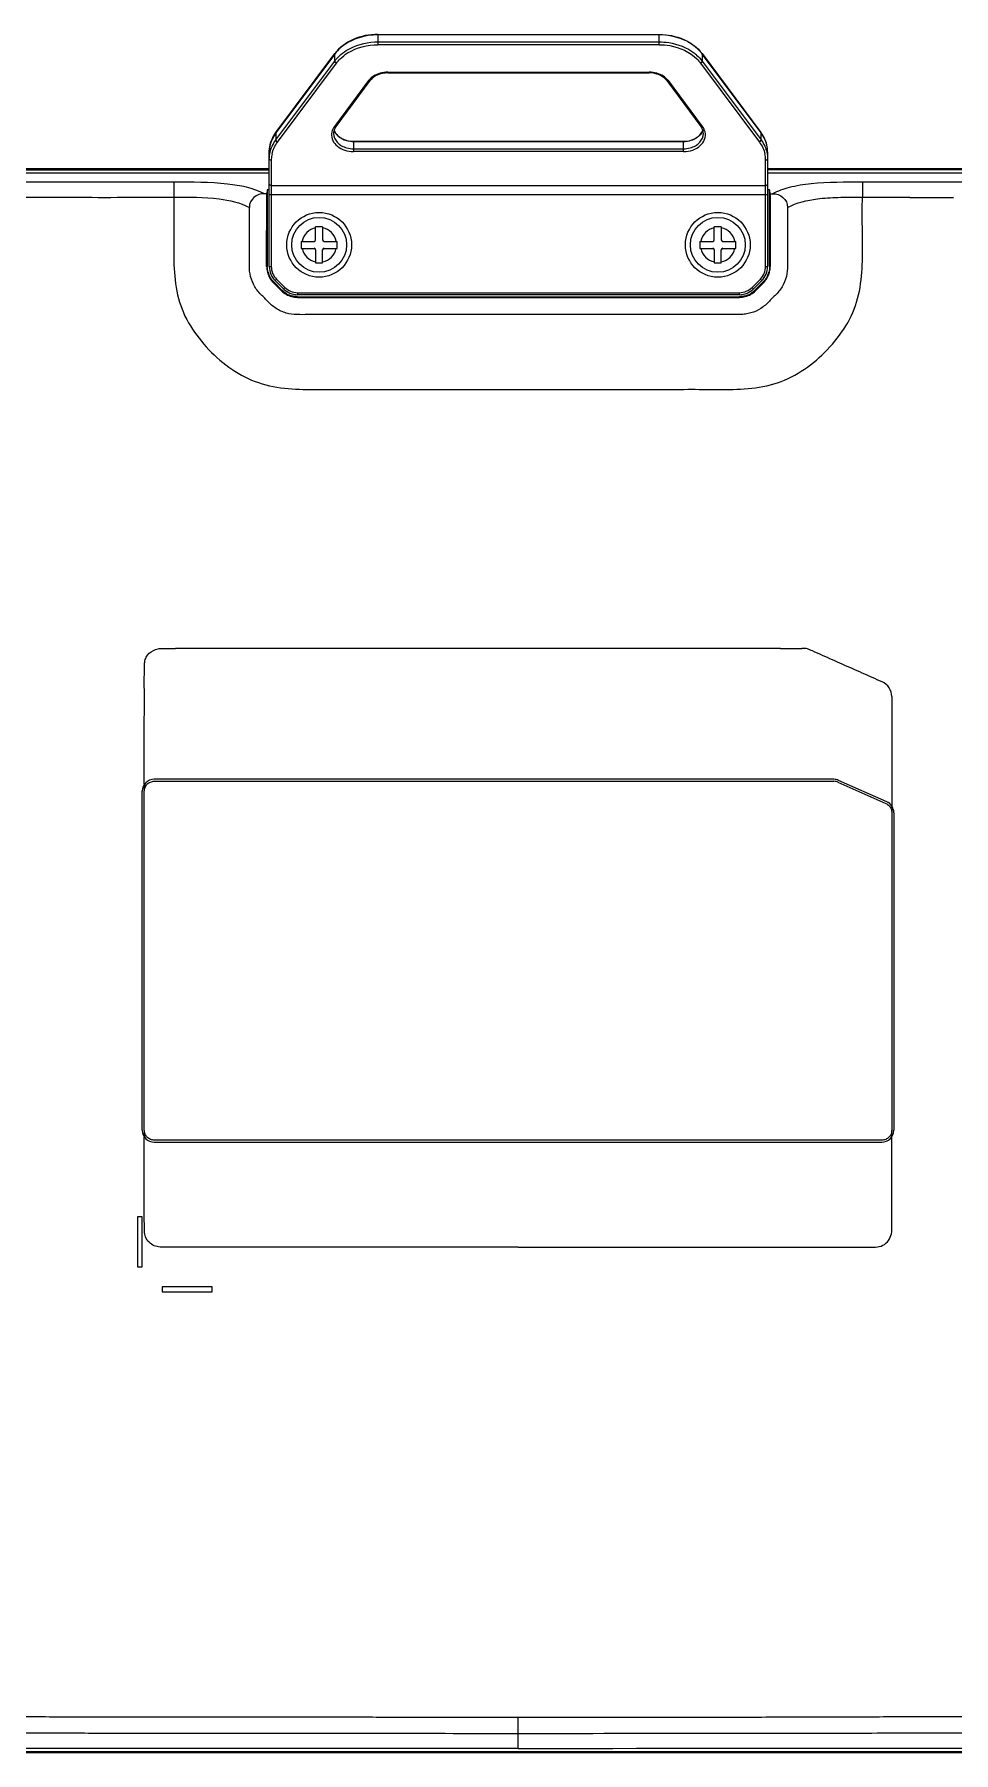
# Model space of a CAD drawing. Header units: millimetres. Extents: x 7426 to 8300, y 123 to 421.
# Drawn here: x 8199.3 to 8222.36, y 320.47 to 363.56 of the extents above; entities that cross this region are included whole.
import ezdxf

# ---------------------------------------------------------------- set-up
doc = ezdxf.new("R2010")
doc.units = ezdxf.units.MM
doc.layers.add('20_ALL_FEATURES', color=7, linetype='Continuous')

msp = doc.modelspace()

# ---------------------------------------------------------------- linework, layer by layer
at = {"layer": '20_ALL_FEATURES', "color": 7, "linetype": 'Continuous'}
for p, q in [((8207.916, 363.56), (8207.916, 363.302)), ((8207.916, 363.56), (8214.966, 363.56)), ((8214.966, 363.549), (8207.916, 363.549)), ((8207.916, 363.372), (8214.966, 363.372)), ((8214.966, 363.302), (8207.916, 363.302)), ((8214.966, 363.302), (8214.966, 363.56)), ((8206.831, 363.066), (8205.356, 361.088)), ((8205.356, 360.912), (8206.831, 362.89)), ((8205.359, 361.099), (8206.834, 363.077)), ((8205.399, 360.86), (8206.874, 362.838)), ((8206.831, 363.066), (8206.834, 363.077)), ((8206.831, 362.89), (8206.831, 363.066)), ((8216.007, 362.838), (8217.483, 360.86)), ((8216.048, 363.077), (8216.051, 363.066)), ((8216.048, 363.077), (8217.523, 361.099)), ((8216.051, 363.066), (8216.051, 362.89)), ((8217.526, 361.088), (8216.051, 363.066)), ((8216.051, 362.89), (8217.526, 360.912)), ((8207.682, 362.4), (8206.825, 361.251)), ((8206.865, 361.253), (8207.722, 362.402)), ((8208.16, 362.612), (8208.16, 362.594)), ((8208.16, 362.612), (8214.722, 362.612)), ((8208.16, 362.594), (8214.722, 362.594)), ((8214.722, 362.594), (8214.722, 362.612)), ((8215.16, 362.402), (8216.017, 361.253)), ((8216.057, 361.251), (8215.2, 362.4)), ((8205.359, 361.099), (8205.356, 361.088)), ((8205.356, 361.088), (8205.356, 360.912)), ((8217.526, 361.088), (8217.523, 361.099)), ((8217.526, 360.912), (8217.526, 361.088)), ((8207.303, 360.879), (8207.303, 360.62)), ((8207.303, 360.879), (8215.579, 360.879)), ((8215.579, 360.868), (8207.303, 360.868)), ((8207.303, 360.691), (8215.579, 360.691)), ((8215.579, 360.62), (8215.579, 360.879)), ((8205.191, 357.74), (8205.191, 360.613)), ((8205.241, 360.404), (8205.241, 357.74)), ((8215.579, 360.62), (8207.303, 360.62)), ((8217.641, 357.74), (8217.641, 360.404)), ((8217.691, 360.613), (8217.691, 357.74)), ((8205.191, 360.188), (8197.614, 360.188)), ((8205.191, 360.158), (8197.621, 360.158)), ((8197.721, 360.084), (8205.191, 360.085)), ((8230.062, 360.16), (8217.691, 360.159)), ((8217.691, 360.086), (8229.574, 360.086)), ((8205.126, 359.563), (8205.069, 359.563)), ((8205.124, 357.74), (8205.126, 359.563)), ((8205.141, 359.661), (8205.141, 357.74)), ((8205.191, 359.661), (8205.141, 359.661)), ((8217.691, 359.533), (8205.191, 359.533)), ((8205.241, 359.774), (8217.641, 359.774)), ((8217.741, 359.661), (8217.691, 359.661)), ((8217.741, 357.74), (8217.741, 359.661)), ((8217.756, 359.563), (8217.758, 357.74)), ((8217.756, 359.563), (8217.776, 359.563)), ((8217.776, 359.563), (8217.814, 359.563)), ((8220.066, 359.474), (8221.258, 359.474)), ((8221.258, 359.473), (8222.356, 359.473)), ((8221.99, 359.473), (8222.356, 359.474)), ((8206.353, 358.408), (8206.353, 358.735)), ((8206.528, 358.735), (8206.353, 358.735)), ((8206.528, 358.735), (8206.528, 358.408)), ((8216.353, 358.408), (8216.353, 358.735)), ((8216.528, 358.735), (8216.353, 358.735)), ((8216.528, 358.735), (8216.528, 358.408)), ((8205.988, 358.37), (8205.988, 358.195)), ((8205.988, 358.37), (8206.316, 358.37)), ((8205.988, 358.195), (8206.316, 358.195)), ((8206.353, 358.158), (8206.353, 357.83)), ((8206.528, 357.83), (8206.528, 358.158)), ((8206.566, 358.37), (8206.893, 358.37)), ((8206.566, 358.195), (8206.893, 358.195)), ((8206.893, 358.195), (8206.893, 358.37)), ((8215.988, 358.37), (8215.988, 358.195)), ((8215.988, 358.37), (8216.316, 358.37)), ((8215.988, 358.195), (8216.316, 358.195)), ((8216.353, 358.158), (8216.353, 357.83)), ((8216.528, 357.83), (8216.528, 358.158)), ((8216.566, 358.37), (8216.893, 358.37)), ((8216.566, 358.195), (8216.893, 358.195)), ((8216.893, 358.195), (8216.893, 358.37)), ((8205.141, 357.74), (8205.124, 357.74)), ((8205.191, 357.74), (8205.241, 357.74)), ((8206.353, 357.83), (8206.528, 357.83)), ((8216.353, 357.83), (8216.528, 357.83)), ((8217.641, 357.74), (8217.691, 357.74)), ((8217.758, 357.74), (8217.741, 357.74)), ((8205.302, 357.351), (8205.29, 357.339)), ((8205.29, 357.339), (8205.497, 357.132)), ((8205.509, 357.144), (8205.302, 357.351)), ((8205.373, 357.422), (8205.337, 357.387)), ((8205.545, 357.179), (8205.337, 357.387)), ((8205.58, 357.215), (8205.373, 357.422)), ((8205.545, 357.179), (8205.58, 357.215)), ((8217.509, 357.422), (8217.302, 357.215)), ((8217.302, 357.215), (8217.337, 357.179)), ((8217.545, 357.387), (8217.337, 357.179)), ((8217.58, 357.351), (8217.373, 357.144)), ((8217.385, 357.132), (8217.592, 357.339)), ((8217.545, 357.387), (8217.509, 357.422)), ((8217.58, 357.351), (8217.592, 357.339)), ((8205.509, 357.144), (8205.497, 357.132)), ((8205.898, 357.083), (8205.898, 357.033)), ((8205.898, 357.083), (8216.984, 357.083)), ((8216.984, 357.033), (8205.898, 357.033)), ((8205.898, 356.983), (8205.898, 356.966)), ((8205.898, 356.983), (8216.984, 356.983)), ((8205.898, 356.966), (8216.984, 356.966)), ((8216.984, 357.033), (8216.984, 357.083)), ((8216.984, 356.983), (8216.984, 356.966)), ((8217.373, 357.144), (8217.385, 357.132)), ((8218.015, 348.16), (8202.841, 348.16)), ((8218.015, 348.16), (8218.552, 348.159)), ((8220.806, 346.956), (8220.806, 336.081)), ((8202.057, 344.653), (8202.057, 344.699)), ((8219.35, 344.88), (8202.306, 344.88)), ((8202.306, 344.832), (8219.35, 344.832)), ((8219.451, 344.81), (8220.658, 344.273)), ((8220.678, 344.317), (8219.472, 344.854)), ((8202.006, 336.08), (8202.006, 344.58)), ((8202.056, 336.081), (8202.056, 344.582)), ((8220.856, 344.043), (8220.856, 336.08)), ((8220.806, 335.914), (8220.806, 336.081)), ((8220.556, 335.832), (8202.306, 335.832)), ((8202.306, 335.78), (8220.556, 335.78)), ((8201.881, 333.905), (8201.881, 332.655)), ((8202.006, 333.905), (8201.881, 333.905)), ((8202.006, 332.655), (8202.006, 333.905)), ((8201.881, 332.655), (8202.006, 332.655)), ((8202.506, 332.155), (8202.506, 332.03)), ((8203.756, 332.155), (8202.506, 332.155)), ((8202.506, 332.03), (8203.756, 332.03)), ((8203.756, 332.03), (8203.756, 332.155)), ((8211.431, 320.957), (8211.43, 321.355)), ((8211.431, 320.572), (8211.431, 320.957)), ((8185.769, 320.474), (8231.478, 320.473)), ((8185.798, 320.502), (8211.431, 320.5)), ((8211.431, 320.5), (8231.477, 320.5))]:
    msp.add_line(p, q, dxfattribs=at)
msp.add_lwpolyline([(8220.066, 359.477), (8220.465, 359.475), (8220.862, 359.474), (8221.258, 359.473)], dxfattribs=at)
for centre, radius in [((8206.441, 358.283), 0.812), ((8206.441, 358.283), 0.688), ((8216.441, 358.283), 0.812), ((8216.441, 358.283), 0.688)]:
    msp.add_circle(centre, radius, dxfattribs=at)
for centre, radius, start, end in [((8207.574, 362.512), 0.926, 142.6804, 143.2786), ((8215.308, 362.512), 0.926, 36.7215, 37.3197), ((8208.015, 362.151), 0.416, 139.1607, 143.2544), ((8214.867, 362.151), 0.416, 36.7457, 40.8393), ((8207.079, 361.041), 0.326, 167.3951, 174.2779), ((8207.12, 361.257), 0.318, 197.0486, 203.5155), ((8207.137, 361.264), 0.337, 203.5278, 210.4148), ((8207.156, 361.276), 0.359, 210.4205, 217.1788), ((8205.956, 360.403), 0.715, 167.1385, 177.8241), ((8205.943, 360.404), 0.702, 177.8609, 179.9991), ((8216.926, 360.403), 0.715, 2.1761, 12.8617), ((8216.939, 360.404), 0.702, 0.0011, 2.1394), ((8214.086, 358.195), 9.064, 170.8975, 171.3179), ((8213.73, 358.251), 8.704, 170.6805, 170.8926), ((8209.145, 358.251), 8.711, 9.1014, 9.3142), ((8208.787, 358.194), 9.074, 8.6798, 9.0987), ((8206.441, 358.283), 0.438, 101.5606, 168.463), ((8206.441, 358.283), 0.438, 11.537, 78.4394), ((8216.441, 358.283), 0.438, 101.5606, 168.463), ((8216.441, 358.283), 0.438, 11.537, 78.4394), ((8206.441, 358.283), 0.438, 191.5606, 258.463), ((8206.316, 358.408), 0.0375, 270, 0), ((8206.316, 358.158), 0.0375, 0, 90), ((8206.566, 358.408), 0.0375, 180, 270), ((8206.441, 358.283), 0.438, 281.537, 348.4394), ((8206.566, 358.158), 0.0375, 90, 180), ((8216.441, 358.283), 0.438, 191.5606, 258.463), ((8216.316, 358.408), 0.0375, 270, 0), ((8216.316, 358.158), 0.0375, 0, 90), ((8216.566, 358.408), 0.0375, 180, 270), ((8216.441, 358.283), 0.438, 281.537, 348.4394), ((8216.566, 358.158), 0.0375, 90, 180), ((8205.691, 357.74), 0.5, 180, 225), ((8205.691, 357.74), 0.45, 180, 225), ((8217.191, 357.74), 0.45, 315, 0), ((8217.191, 357.74), 0.5, 315, 0), ((8205.694, 357.741), 0.57, 194.9264, 210.0067), ((8205.694, 357.741), 0.553, 195.0553, 209.9465), ((8205.898, 357.533), 0.45, 225, 270), ((8216.984, 357.533), 0.45, 270, 315), ((8217.188, 357.741), 0.553, 330.0553, 344.9465), ((8217.188, 357.741), 0.57, 329.9951, 345.0754), ((8205.898, 357.533), 0.5, 225, 270), ((8205.899, 357.535), 0.57, 239.9456, 255.0305), ((8205.899, 357.536), 0.553, 240.057, 254.9474), ((8216.984, 357.533), 0.5, 270, 315), ((8216.983, 357.536), 0.553, 285.057, 299.9474), ((8216.983, 357.535), 0.57, 284.9738, 300.0588), ((8202.306, 344.58), 0.3, 90, 180), ((8213.731, 344.767), 11.674, 180.1029, 180.3337), ((8219.35, 344.58), 0.3, 66.009, 90), ((8219.349, 344.58), 0.251, 74.0376, 89.9624), ((8219.349, 344.581), 0.25, 66.0061, 73.9939), ((8220.556, 344.043), 0.3, 0, 66), ((8202.306, 336.08), 0.3, 180, 270), ((8220.556, 336.08), 0.3, 270, 0)]:
    msp.add_arc(centre, radius, start, end, dxfattribs=at)
for points, knots in [([(8207.916, 363.56), (8207.704, 363.56), (8207.294, 363.483), (8206.95, 363.232), (8206.834, 363.077)], [0, 0, 0, 0, 0.523609, 1, 1, 1, 1]), ([(8207.03, 363.266), (8207.011, 363.252), (8206.941, 363.194), (8206.878, 363.128), (8206.837, 363.074)], [0, 0, 0, 0, 0.256886, 1, 1, 1, 1]), ([(8206.966, 362.943), (8207.023, 363), (8207.296, 363.213), (8207.654, 363.302), (8207.916, 363.302)], [0, 0, 0, 0, 0.235761, 1, 1, 1, 1]), ([(8207.916, 363.549), (8207.835, 363.549), (8207.522, 363.526), (8207.213, 363.407), (8207.03, 363.266)], [0, 0, 0, 0, 0.261247, 1, 1, 1, 1]), ([(8207.03, 363.089), (8207.089, 363.135), (8207.355, 363.302), (8207.678, 363.372), (8207.916, 363.372)], [0, 0, 0, 0, 0.238808, 1, 1, 1, 1]), ([(8214.966, 363.56), (8215.178, 363.56), (8215.588, 363.483), (8215.932, 363.232), (8216.048, 363.077)], [0, 0, 0, 0, 0.523608, 1, 1, 1, 1]), ([(8215.852, 363.266), (8215.793, 363.312), (8215.526, 363.479), (8215.204, 363.549), (8214.966, 363.549)], [0, 0, 0, 0, 0.238809, 1, 1, 1, 1]), ([(8214.966, 363.372), (8215.047, 363.372), (8215.36, 363.349), (8215.669, 363.231), (8215.852, 363.089)], [0, 0, 0, 0, 0.261247, 1, 1, 1, 1]), ([(8214.966, 363.302), (8215.057, 363.302), (8215.398, 363.273), (8215.737, 363.121), (8215.916, 362.943)], [0, 0, 0, 0, 0.265088, 1, 1, 1, 1]), ([(8216.045, 363.074), (8216.032, 363.092), (8215.974, 363.162), (8215.907, 363.224), (8215.852, 363.266)], [0, 0, 0, 0, 0.243544, 1, 1, 1, 1]), ([(8206.831, 362.89), (8206.845, 362.908), (8206.904, 362.981), (8206.973, 363.046), (8207.03, 363.089)], [0, 0, 0, 0, 0.243298, 1, 1, 1, 1]), ([(8206.874, 362.838), (8206.858, 362.846), (8206.838, 362.862), (8206.831, 362.885), (8206.831, 362.89)], [0, 0, 0, 0, 0.795167, 1, 1, 1, 1]), ([(8215.852, 363.089), (8215.872, 363.074), (8215.944, 363.015), (8216.009, 362.945), (8216.051, 362.89)], [0, 0, 0, 0, 0.257171, 1, 1, 1, 1]), ([(8216.051, 362.89), (8216.051, 362.885), (8216.044, 362.862), (8216.024, 362.846), (8216.007, 362.838)], [0, 0, 0, 0, 0.204833, 1, 1, 1, 1]), ([(8207.722, 362.402), (8207.717, 362.394), (8207.699, 362.393), (8207.686, 362.398), (8207.682, 362.4)], [0, 0, 0, 0, 0.681601, 1, 1, 1, 1]), ([(8208.16, 362.594), (8208.115, 362.594), (8207.955, 362.579), (8207.793, 362.497), (8207.722, 362.402)], [0, 0, 0, 0, 0.272989, 1, 1, 1, 1]), ([(8215.16, 362.402), (8215.138, 362.432), (8215.02, 362.547), (8214.848, 362.594), (8214.722, 362.594)], [0, 0, 0, 0, 0.227543, 1, 1, 1, 1]), ([(8215.2, 362.4), (8215.196, 362.398), (8215.183, 362.393), (8215.165, 362.394), (8215.16, 362.402)], [0, 0, 0, 0, 0.318399, 1, 1, 1, 1]), ([(8205.191, 360.613), (8205.191, 360.656), (8205.205, 360.829), (8205.281, 360.995), (8205.359, 361.099)], [0, 0, 0, 0, 0.245824, 1, 1, 1, 1]), ([(8205.356, 361.088), (8205.329, 361.053), (8205.238, 360.911), (8205.191, 360.738), (8205.191, 360.613)], [0, 0, 0, 0, 0.260648, 1, 1, 1, 1]), ([(8206.754, 361.074), (8206.748, 361.016), (8206.771, 360.891), (8206.896, 360.74), (8207.083, 360.643), (8207.228, 360.62), (8207.303, 360.62)], [0, 0, 0, 0, 0.218585, 0.455381, 0.718665, 1, 1, 1, 1]), ([(8206.865, 361.253), (8206.855, 361.239), (8206.82, 361.186), (8206.803, 361.121), (8206.803, 361.074)], [0, 0, 0, 0, 0.264325, 1, 1, 1, 1]), ([(8206.803, 361.074), (8206.803, 360.995), (8206.882, 360.822), (8207.043, 360.739), (8207.132, 360.714)], [0, 0, 0, 0, 0.461892, 1, 1, 1, 1]), ([(8206.825, 361.251), (8206.829, 361.249), (8206.842, 361.244), (8206.859, 361.245), (8206.865, 361.253)], [0, 0, 0, 0, 0.318399, 1, 1, 1, 1]), ([(8206.842, 361.107), (8206.848, 361.096), (8206.878, 361.051), (8206.917, 361.012), (8206.95, 360.988)], [0, 0, 0, 0, 0.238441, 1, 1, 1, 1]), ([(8215.579, 360.62), (8215.658, 360.62), (8215.81, 360.645), (8216.003, 360.753), (8216.126, 360.92), (8216.135, 361.053), (8216.122, 361.113)], [0, 0, 0, 0, 0.283017, 0.546019, 0.780954, 1, 1, 1, 1]), ([(8215.75, 360.714), (8215.839, 360.739), (8216, 360.822), (8216.079, 360.995), (8216.079, 361.074)], [0, 0, 0, 0, 0.538108, 1, 1, 1, 1]), ([(8215.932, 360.988), (8215.943, 360.996), (8215.985, 361.03), (8216.021, 361.073), (8216.04, 361.107)], [0, 0, 0, 0, 0.263244, 1, 1, 1, 1]), ([(8216.079, 361.074), (8216.079, 361.121), (8216.062, 361.186), (8216.027, 361.239), (8216.017, 361.253)], [0, 0, 0, 0, 0.735674, 1, 1, 1, 1]), ([(8216.017, 361.253), (8216.022, 361.245), (8216.04, 361.244), (8216.053, 361.249), (8216.057, 361.251)], [0, 0, 0, 0, 0.681601, 1, 1, 1, 1]), ([(8217.691, 360.613), (8217.691, 360.656), (8217.677, 360.829), (8217.601, 360.995), (8217.523, 361.099)], [0, 0, 0, 0, 0.245824, 1, 1, 1, 1]), ([(8217.691, 360.613), (8217.691, 360.655), (8217.677, 360.824), (8217.603, 360.986), (8217.526, 361.088)], [0, 0, 0, 0, 0.244858, 1, 1, 1, 1]), ([(8205.356, 360.912), (8205.356, 360.907), (8205.362, 360.884), (8205.382, 360.868), (8205.399, 360.86)], [0, 0, 0, 0, 0.204833, 1, 1, 1, 1]), ([(8207.132, 360.891), (8207.105, 360.898), (8207.006, 360.933), (8206.916, 360.997), (8206.87, 361.058)], [0, 0, 0, 0, 0.266805, 1, 1, 1, 1]), ([(8206.95, 360.988), (8206.974, 360.97), (8207.081, 360.906), (8207.208, 360.879), (8207.303, 360.879)], [0, 0, 0, 0, 0.236808, 1, 1, 1, 1]), ([(8216.012, 361.058), (8215.989, 361.029), (8215.873, 360.915), (8215.703, 360.868), (8215.579, 360.868)], [0, 0, 0, 0, 0.23244, 1, 1, 1, 1]), ([(8215.579, 360.879), (8215.612, 360.879), (8215.735, 360.888), (8215.858, 360.933), (8215.932, 360.988)], [0, 0, 0, 0, 0.261838, 1, 1, 1, 1]), ([(8217.483, 360.86), (8217.5, 360.868), (8217.52, 360.884), (8217.526, 360.907), (8217.526, 360.912)], [0, 0, 0, 0, 0.795167, 1, 1, 1, 1]), ([(8205.241, 360.404), (8205.235, 360.404), (8205.215, 360.406), (8205.191, 360.422), (8205.191, 360.437)], [0, 0, 0, 0, 0.310193, 1, 1, 1, 1]), ([(8217.691, 360.437), (8217.691, 360.422), (8217.667, 360.406), (8217.647, 360.404), (8217.641, 360.404)], [0, 0, 0, 0, 0.689807, 1, 1, 1, 1]), ([(8202.796, 359.853), (8201.945, 359.851), (8200.244, 359.85), (8198.543, 359.853), (8197.693, 359.845)], [0, 0, 0, 0, 0.500063, 1, 1, 1, 1]), ([(8205.069, 359.563), (8204.786, 359.708), (8204.011, 359.856), (8203.247, 359.854), (8202.796, 359.853)], [0, 0, 0, 0, 0.413657, 1, 1, 1, 1]), ([(8202.796, 359.853), (8202.796, 359.838), (8202.797, 359.712), (8202.797, 359.587), (8202.797, 359.477)], [0, 0, 0, 0, 0.12491, 1, 1, 1, 1]), ([(8205.191, 359.806), (8205.191, 359.792), (8205.215, 359.776), (8205.235, 359.774), (8205.241, 359.774)], [0, 0, 0, 0, 0.689807, 1, 1, 1, 1]), ([(8217.641, 359.774), (8217.647, 359.774), (8217.667, 359.776), (8217.691, 359.792), (8217.691, 359.806)], [0, 0, 0, 0, 0.310193, 1, 1, 1, 1]), ([(8220.067, 359.853), (8219.639, 359.854), (8219.022, 359.853), (8218.263, 359.745), (8217.947, 359.627), (8217.814, 359.563)], [0, 0, 0, 0, 0.561053, 0.807417, 1, 1, 1, 1]), ([(8220.067, 359.853), (8220.067, 359.838), (8220.066, 359.712), (8220.066, 359.587), (8220.066, 359.477)], [0, 0, 0, 0, 0.125108, 1, 1, 1, 1]), ([(8232.107, 353.651), (8232.106, 353.836), (8232.085, 354.206), (8232.026, 354.937), (8231.914, 355.824), (8231.707, 356.826), (8231.336, 357.693), (8230.83, 358.382), (8230.233, 358.909), (8229.553, 359.32), (8228.742, 359.612), (8227.787, 359.766), (8226.731, 359.825), (8225.629, 359.842), (8224.147, 359.854), (8222.292, 359.853), (8220.809, 359.852), (8220.067, 359.853)], [0, 0, 0, 0, 0.034458, 0.068813, 0.1366, 0.200914, 0.258874, 0.310677, 0.35881, 0.406257, 0.457811, 0.518445, 0.585725, 0.654616, 0.723674, 0.861836, 1, 1, 1, 1]), ([(8197.756, 359.469), (8198.594, 359.48), (8200.274, 359.472), (8201.955, 359.474), (8202.797, 359.477)], [0, 0, 0, 0, 0.498881, 1, 1, 1, 1]), ([(8202.797, 359.477), (8202.797, 359.226), (8202.8, 358.723), (8202.787, 357.969), (8202.823, 357.213), (8203.042, 356.48), (8203.469, 355.849), (8204.006, 355.315), (8204.643, 354.895), (8205.379, 354.686), (8206.01, 354.653), (8206.514, 354.659), (8207.018, 354.659), (8207.649, 354.658), (8208.658, 354.658), (8209.919, 354.658), (8211.432, 354.658), (8212.945, 354.658), (8214.206, 354.659), (8215.214, 354.657), (8215.971, 354.662), (8216.727, 354.65), (8217.484, 354.682), (8218.22, 354.895), (8218.858, 355.313), (8219.392, 355.85), (8219.821, 356.48), (8220.04, 357.213), (8220.076, 357.969), (8220.063, 358.722), (8220.066, 359.226), (8220.066, 359.477)], [0, 0, 0, 0, 0.031208, 0.06243, 0.093627, 0.12477, 0.155949, 0.187184, 0.218383, 0.249598, 0.280864, 0.296516, 0.312168, 0.343473, 0.374778, 0.437388, 0.499999, 0.56261, 0.625218, 0.656524, 0.687815, 0.71914, 0.750384, 0.781614, 0.812819, 0.844053, 0.87523, 0.906373, 0.93757, 0.968791, 1, 1, 1, 1]), ([(8202.797, 359.477), (8203.175, 359.478), (8203.817, 359.488), (8204.456, 359.341), (8204.691, 359.222)], [0, 0, 0, 0, 0.589874, 1, 1, 1, 1]), ([(8205.069, 359.563), (8204.977, 359.565), (8204.783, 359.505), (8204.689, 359.314), (8204.691, 359.222)], [0, 0, 0, 0, 0.502767, 1, 1, 1, 1]), ([(8217.814, 359.563), (8217.907, 359.565), (8218.1, 359.504), (8218.193, 359.313), (8218.191, 359.222)], [0, 0, 0, 0, 0.502636, 1, 1, 1, 1]), ([(8218.191, 359.222), (8218.421, 359.341), (8218.852, 359.443), (8219.485, 359.478), (8219.862, 359.478), (8220.066, 359.477)], [0, 0, 0, 0, 0.40805, 0.67921, 1, 1, 1, 1]), ([(8218.191, 359.222), (8218.191, 359.037), (8218.191, 358.759), (8218.191, 358.389), (8218.19, 358.111), (8218.191, 357.834), (8218.191, 357.554), (8218.111, 357.333), (8218.019, 357.172), (8217.931, 357.064), (8217.831, 356.968), (8217.734, 356.868), (8217.635, 356.77), (8217.487, 356.659), (8217.316, 356.582), (8217.135, 356.541), (8216.95, 356.53), (8216.718, 356.534), (8216.441, 356.532), (8216.163, 356.533), (8215.792, 356.533), (8215.33, 356.533), (8214.774, 356.533), (8214.218, 356.533), (8213.107, 356.533), (8211.441, 356.533), (8209.774, 356.533), (8208.663, 356.533), (8208.107, 356.533), (8207.552, 356.533), (8207.089, 356.533), (8206.719, 356.533), (8206.441, 356.533), (8206.163, 356.534), (8205.886, 356.528), (8205.653, 356.551), (8205.481, 356.621), (8205.358, 356.687), (8205.246, 356.77), (8205.148, 356.868), (8205.051, 356.968), (8204.951, 357.064), (8204.862, 357.172), (8204.771, 357.333), (8204.691, 357.555), (8204.691, 357.834), (8204.692, 358.111), (8204.691, 358.389), (8204.691, 358.759), (8204.691, 359.037), (8204.691, 359.222)], [0, 0, 0, 0, 0.031257, 0.046889, 0.062509, 0.078143, 0.093731, 0.109342, 0.117151, 0.124959, 0.132768, 0.140594, 0.148403, 0.156196, 0.171792, 0.179598, 0.187404, 0.203034, 0.218662, 0.234292, 0.249921, 0.28118, 0.312438, 0.343697, 0.374956, 0.499989, 0.625022, 0.656281, 0.687539, 0.718798, 0.750056, 0.765684, 0.781316, 0.796924, 0.812579, 0.828117, 0.835971, 0.843795, 0.851602, 0.859408, 0.86723, 0.875041, 0.882848, 0.890658, 0.906269, 0.921858, 0.937493, 0.953112, 0.968743, 1, 1, 1, 1]), ([(8202.056, 344.746), (8202.056, 344.913), (8202.056, 345.248), (8202.056, 345.75), (8202.056, 346.252), (8202.057, 346.67), (8202.057, 347.005), (8202.056, 347.256), (8202.056, 347.465), (8202.059, 347.632), (8202.055, 347.758), (8202.073, 347.884), (8202.154, 348.033), (8202.297, 348.139), (8202.464, 348.165), (8202.632, 348.156), (8202.757, 348.161), (8202.841, 348.16)], [0, 0, 0, 0, 0.125046, 0.250087, 0.375124, 0.500156, 0.56267, 0.62518, 0.687645, 0.718907, 0.750387, 0.781477, 0.812859, 0.874946, 0.906114, 0.937482, 1, 1, 1, 1]), ([(8220.563, 347.322), (8220.396, 347.396), (8220.147, 347.507), (8219.814, 347.655), (8219.564, 347.766), (8219.315, 347.877), (8219.066, 347.989), (8218.857, 348.082), (8218.691, 348.154), (8218.596, 348.17), (8218.552, 348.159)], [0, 0, 0, 0, 0.250016, 0.375024, 0.500032, 0.625039, 0.750042, 0.875001, 0.937522, 1, 1, 1, 1]), ([(8220.806, 346.956), (8220.803, 347.032), (8220.757, 347.186), (8220.633, 347.293), (8220.563, 347.322)], [0, 0, 0, 0, 0.500515, 1, 1, 1, 1]), ([(8211.431, 333.147), (8211.93, 333.147), (8212.926, 333.148), (8214.171, 333.147), (8215.168, 333.147), (8215.915, 333.147), (8216.662, 333.148), (8217.409, 333.148), (8218.032, 333.148), (8218.53, 333.147), (8218.904, 333.147), (8219.277, 333.147), (8219.589, 333.147), (8219.838, 333.148), (8220.025, 333.148), (8220.212, 333.15), (8220.398, 333.146), (8220.587, 333.179), (8220.736, 333.306), (8220.806, 333.485), (8220.808, 333.673), (8220.806, 333.859), (8220.807, 334.109), (8220.806, 334.42), (8220.806, 334.794), (8220.806, 335.167), (8220.806, 335.541), (8220.806, 335.79), (8220.806, 335.914)], [0, 0, 0, 0, 0.125011, 0.250023, 0.312529, 0.375034, 0.43754, 0.500046, 0.562552, 0.593805, 0.625057, 0.65631, 0.687563, 0.703189, 0.718816, 0.734442, 0.750078, 0.765664, 0.781289, 0.796861, 0.81248, 0.828113, 0.843736, 0.874989, 0.906242, 0.937494, 0.968747, 1, 1, 1, 1]), ([(8211.431, 333.147), (8210.602, 333.147), (8209.359, 333.147), (8207.701, 333.147), (8206.664, 333.148), (8205.835, 333.148), (8205.213, 333.148), (8204.592, 333.147), (8203.97, 333.147), (8203.452, 333.147), (8203.089, 333.148), (8202.882, 333.148), (8202.726, 333.15), (8202.571, 333.147), (8202.415, 333.147), (8202.263, 333.193), (8202.14, 333.296), (8202.065, 333.438), (8202.056, 333.595), (8202.057, 333.75), (8202.056, 333.854), (8202.056, 333.905)], [0, 0, 0, 0, 0.25, 0.375, 0.5, 0.5625, 0.625, 0.6875, 0.75, 0.8125, 0.84375, 0.859375, 0.875, 0.890626, 0.906253, 0.921834, 0.937541, 0.953125, 0.968754, 0.984375, 1, 1, 1, 1]), ([(8211.43, 321.355), (8210.376, 321.354), (8208.796, 321.355), (8206.689, 321.362), (8205.109, 321.365), (8203.528, 321.363), (8201.948, 321.361), (8200.368, 321.362), (8199.051, 321.37), (8197.998, 321.381), (8197.209, 321.39), (8196.428, 321.42), (8195.677, 321.519), (8194.996, 321.732), (8194.274, 322.226), (8193.836, 322.997), (8193.586, 323.842), (8193.409, 324.818), (8193.347, 326.107), (8193.341, 327.674), (8193.335, 328.726), (8193.328, 329.252)], [0, 0, 0, 0, 0.1291, 0.19365, 0.2582, 0.32275, 0.3873, 0.45185, 0.5164, 0.548673, 0.580927, 0.61305, 0.64442, 0.673586, 0.699587, 0.749826, 0.777827, 0.807812, 0.871115, 0.93552, 1, 1, 1, 1]), ([(8229.555, 329.253), (8229.55, 328.709), (8229.56, 327.626), (8229.557, 326.277), (8229.508, 325.217), (8229.435, 324.458), (8229.307, 323.751), (8229.1, 323.122), (8228.828, 322.581), (8228.481, 322.128), (8228.016, 321.793), (8227.441, 321.577), (8226.773, 321.459), (8226.038, 321.4), (8225.261, 321.372), (8224.461, 321.366), (8223.65, 321.369), (8222.563, 321.37), (8221.206, 321.369), (8219.577, 321.364), (8217.949, 321.359), (8216.32, 321.356), (8214.147, 321.356), (8212.517, 321.357), (8211.43, 321.355)], [0, 0, 0, 0, 0.066512, 0.132437, 0.164839, 0.196187, 0.225587, 0.25248, 0.276897, 0.299325, 0.321575, 0.345986, 0.373758, 0.404219, 0.436095, 0.468858, 0.502035, 0.53525, 0.601634, 0.667985, 0.734338, 0.800724, 0.867147, 1, 1, 1, 1]), ([(8191.592, 329.134), (8191.601, 328.574), (8191.651, 327.425), (8191.831, 325.971), (8192.053, 324.781), (8192.29, 323.91), (8192.603, 323.134), (8192.97, 322.479), (8193.4, 321.953), (8193.917, 321.561), (8194.525, 321.276), (8195.231, 321.109), (8195.998, 321.031), (8196.797, 320.994), (8197.607, 320.983), (8198.691, 320.973), (8200.047, 320.966), (8201.673, 320.964), (8203.299, 320.964), (8205.468, 320.965), (8208.178, 320.959), (8210.347, 320.956), (8211.431, 320.957)], [0, 0, 0, 0, 0.065145, 0.133752, 0.170401, 0.205938, 0.238567, 0.267595, 0.292984, 0.317031, 0.342472, 0.3706, 0.400998, 0.432163, 0.463672, 0.495245, 0.55836, 0.621445, 0.684518, 0.747596, 0.873798, 1, 1, 1, 1]), ([(8211.431, 320.956), (8212.865, 320.957), (8215.016, 320.958), (8217.883, 320.962), (8220.034, 320.965), (8222.183, 320.969), (8224.336, 320.968), (8226.425, 320.984), (8227.832, 321.106), (8228.458, 321.339)], [0, 0, 0, 0, 0.252232, 0.378339, 0.504436, 0.630538, 0.756655, 0.882546, 1, 1, 1, 1])]:
    msp.add_open_spline(points, degree=3, knots=knots, dxfattribs=at)
for points in [[(8206.874, 362.838), (8206.902, 362.875), (8206.933, 362.911), (8206.966, 362.943)], [(8215.916, 362.943), (8215.949, 362.911), (8215.98, 362.875), (8216.007, 362.838)], [(8207.805, 362.513), (8207.767, 362.488), (8207.731, 362.458), (8207.701, 362.423)], [(8207.971, 362.586), (8207.912, 362.57), (8207.856, 362.546), (8207.805, 362.513)], [(8208.16, 362.612), (8208.096, 362.612), (8208.032, 362.604), (8207.971, 362.586)], [(8214.911, 362.586), (8214.85, 362.604), (8214.786, 362.612), (8214.722, 362.612)], [(8215.077, 362.513), (8215.026, 362.546), (8214.97, 362.57), (8214.911, 362.586)], [(8215.181, 362.423), (8215.151, 362.458), (8215.115, 362.488), (8215.077, 362.513)], [(8206.825, 361.251), (8206.795, 361.21), (8206.772, 361.162), (8206.76, 361.113)], [(8206.814, 361.174), (8206.82, 361.151), (8206.83, 361.128), (8206.842, 361.107)], [(8216.066, 361.163), (8216.055, 361.126), (8216.036, 361.09), (8216.012, 361.058)], [(8216.04, 361.107), (8216.052, 361.128), (8216.062, 361.151), (8216.068, 361.174)], [(8216.122, 361.113), (8216.11, 361.162), (8216.087, 361.21), (8216.057, 361.251)], [(8205.191, 360.437), (8205.191, 360.548), (8205.218, 360.661), (8205.265, 360.761)], [(8205.259, 360.563), (8205.271, 360.615), (8205.289, 360.667), (8205.312, 360.716)], [(8205.265, 360.761), (8205.29, 360.814), (8205.321, 360.865), (8205.356, 360.912)], [(8205.312, 360.716), (8205.336, 360.767), (8205.366, 360.815), (8205.399, 360.86)], [(8207.303, 360.868), (8207.245, 360.868), (8207.187, 360.875), (8207.132, 360.891)], [(8207.132, 360.714), (8207.187, 360.698), (8207.245, 360.691), (8207.303, 360.691)], [(8215.579, 360.691), (8215.637, 360.691), (8215.695, 360.698), (8215.75, 360.714)], [(8217.483, 360.86), (8217.516, 360.815), (8217.546, 360.767), (8217.57, 360.716)], [(8217.526, 360.912), (8217.561, 360.865), (8217.592, 360.814), (8217.617, 360.761)], [(8217.57, 360.716), (8217.593, 360.667), (8217.611, 360.615), (8217.623, 360.563)], [(8217.617, 360.761), (8217.664, 360.661), (8217.691, 360.548), (8217.691, 360.437)], [(8229.804, 360.188), (8225.766, 360.188), (8221.729, 360.187), (8217.691, 360.187)], [(8205.124, 357.74), (8205.124, 357.691), (8205.131, 357.641), (8205.143, 357.594)], [(8205.16, 357.598), (8205.147, 357.644), (8205.141, 357.692), (8205.141, 357.74)], [(8217.741, 357.74), (8217.741, 357.692), (8217.735, 357.644), (8217.722, 357.598)], [(8217.739, 357.594), (8217.751, 357.642), (8217.758, 357.691), (8217.758, 357.74)], [(8205.2, 357.456), (8205.225, 357.413), (8205.255, 357.374), (8205.29, 357.339)], [(8205.302, 357.351), (8205.268, 357.385), (8205.238, 357.424), (8205.215, 357.465)], [(8217.667, 357.465), (8217.643, 357.424), (8217.614, 357.385), (8217.58, 357.351)], [(8217.592, 357.339), (8217.627, 357.374), (8217.657, 357.413), (8217.682, 357.456)], [(8205.497, 357.132), (8205.532, 357.097), (8205.571, 357.067), (8205.614, 357.042)], [(8205.623, 357.056), (8205.582, 357.08), (8205.543, 357.11), (8205.509, 357.144)], [(8205.752, 356.985), (8205.799, 356.972), (8205.849, 356.965), (8205.898, 356.966)], [(8205.898, 356.983), (8205.85, 356.983), (8205.802, 356.989), (8205.756, 357.002)], [(8217.126, 357.002), (8217.08, 356.989), (8217.032, 356.983), (8216.984, 356.983)], [(8216.984, 356.966), (8217.033, 356.965), (8217.083, 356.972), (8217.13, 356.985)], [(8217.373, 357.144), (8217.339, 357.11), (8217.3, 357.08), (8217.259, 357.057)], [(8217.268, 357.042), (8217.311, 357.067), (8217.35, 357.097), (8217.385, 357.132)], [(8202.076, 344.678), (8202.088, 344.708), (8202.107, 344.736), (8202.13, 344.758)], [(8202.13, 344.758), (8202.152, 344.781), (8202.18, 344.8), (8202.21, 344.812)], [(8202.21, 344.812), (8202.24, 344.825), (8202.274, 344.832), (8202.306, 344.832)], [(8202.056, 344.582), (8202.056, 344.614), (8202.063, 344.648), (8202.076, 344.678)], [(8220.658, 344.273), (8220.687, 344.26), (8220.714, 344.241), (8220.736, 344.218)], [(8220.736, 344.218), (8220.758, 344.195), (8220.776, 344.167), (8220.788, 344.138)], [(8220.788, 344.138), (8220.8, 344.109), (8220.806, 344.076), (8220.806, 344.044)], [(8202.076, 335.985), (8202.063, 336.015), (8202.056, 336.049), (8202.056, 336.082)], [(8220.806, 336.082), (8220.806, 336.049), (8220.8, 336.015), (8220.787, 335.985)], [(8202.056, 333.905), (8202.054, 334.575), (8202.056, 335.245), (8202.056, 335.914)], [(8202.057, 335.914), (8202.057, 335.956), (8202.058, 335.998), (8202.059, 336.04)], [(8202.13, 335.905), (8202.107, 335.928), (8202.088, 335.955), (8202.076, 335.985)], [(8202.21, 335.851), (8202.18, 335.863), (8202.152, 335.882), (8202.13, 335.905)], [(8202.306, 335.832), (8202.274, 335.832), (8202.24, 335.838), (8202.21, 335.851)], [(8220.653, 335.851), (8220.623, 335.838), (8220.589, 335.832), (8220.556, 335.832)], [(8220.733, 335.905), (8220.71, 335.882), (8220.683, 335.863), (8220.653, 335.851)], [(8220.787, 335.985), (8220.775, 335.955), (8220.756, 335.928), (8220.733, 335.905)], [(8211.431, 320.573), (8202.913, 320.574), (8194.395, 320.575), (8185.877, 320.576)], [(8230.434, 320.576), (8224.1, 320.575), (8217.766, 320.574), (8211.431, 320.572)]]:
    msp.add_open_spline(points, degree=3, dxfattribs=at)

doc.saveas('drawing.dxf')
